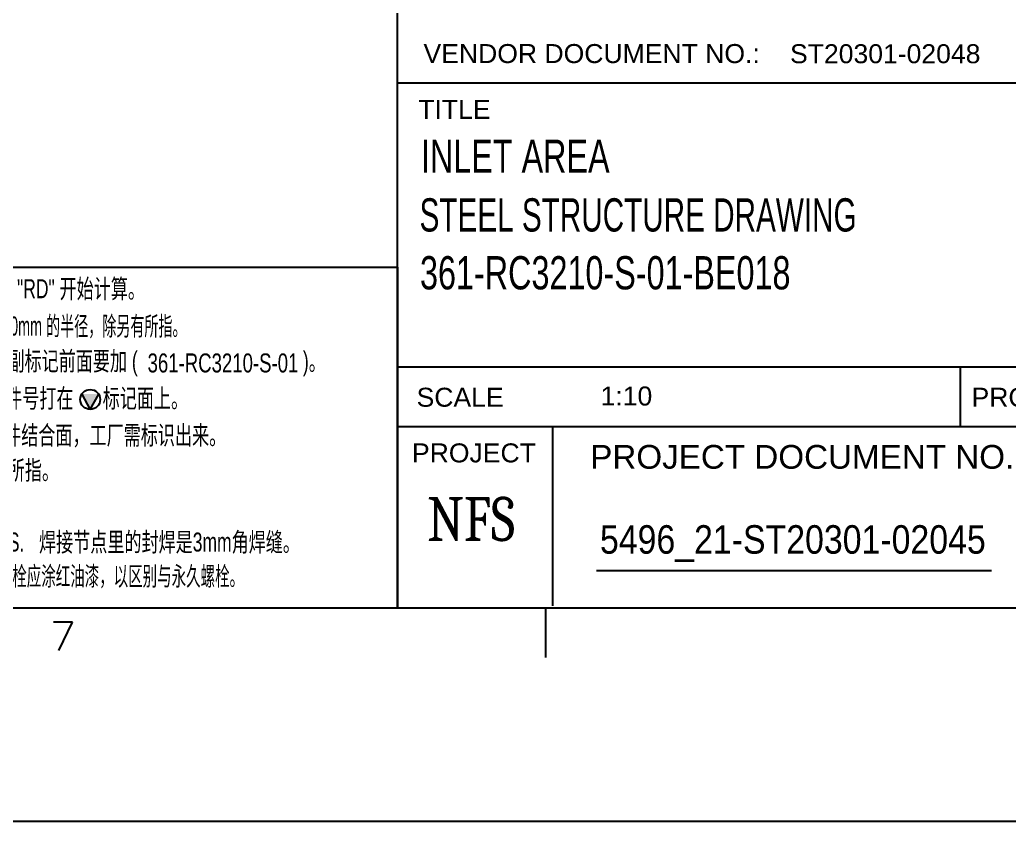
# Model space of a CAD drawing. Header units: millimetres. Extents: x -541 to 54, y -143 to 278.
# Drawn here: x -66.8 to 2.9, y -143.1 to -86.6 of the extents above; entities that cross this region are included whole.
import ezdxf

# ---------------------------------------------------------------- set-up
doc = ezdxf.new("R2010")
doc.units = ezdxf.units.MM
doc.styles.add('Arial', font='ARIAL.TTF', dxfattribs={"height": 0.2})
doc.styles.add('Arial Narrow', font='ARIALN.TTF', dxfattribs={"height": 0.2})
doc.styles.add('Cambria', font='CAMBRIA.TTC', dxfattribs={"height": 0.2})

# ---------------------------------------------------------------- blocks, each defined once
blk = doc.blocks.new('Unknown-234527772-4036')
at = {"linetype": 'Continuous'}
blk.add_hatch(color=7, dxfattribs=at).paths.add_polyline_path([(-61.838, -114.067), (-61.217, -112.988), (-62.394, -112.988)])
at = {"color": 7, "linetype": 'Continuous'}
for p, q in [((-120, -104.052), (-40.193, -104.052)), ((-40.193, -104.052), (-40.193, -128.027)), ((-120, -128.027), (-40.193, -128.027))]:
    blk.add_line(p, q, dxfattribs=at)
at = {"color": 3, "linetype": 'Continuous'}
for p, q in [((-62.393, -112.989), (-61.841, -114.06)), ((-61.218, -112.989), (-61.837, -114.065))]:
    blk.add_line(p, q, dxfattribs=at)
at = {"color": 7, "linetype": 'Continuous'}
blk.add_circle((-61.806, -113.367), 0.7, dxfattribs=at)
at = {"color": 7, "linetype": 'Continuous', "style": 'Arial'}
for s, height, width, p in [('1. ACCUMULATIVE DIMENSIONS ARE TAKEN FROM THE "RD" LINE.    积累尺寸是根据这线 "RD" 开始计算。', 1.33711, 0.65892, (-119.125, -106.241)), ('所有气割直角切口要有10mm 的半径，除另有所指。', 1.33711, 0.541875, (-77.887, -108.866)), ('3. ALL SUBMARKS THIS SHEET TO BE PREFIXED (                                 ).    这张图样的所有副标记前面要加 (                                  )。', 1.337109, 0.65892, (-119.125, -111.328)), ('4. ASSEMBLY MARK TO BE STAMPED ON THE FACE WHERE INDICATED THUS      .    构件号打在      标记面上。', 1.33711, 0.65892, (-119.179, -113.95)), ('5. ">" DENOTES THE TOUCH FACE OF MEMBERS, SHOP MUST SPOT THEM.    " > " 为构件结合面，工厂需标识出来。', 1.33711, 0.65892, (-119.125, -116.552)), ('6. ALL THE DIAMETER OF SCALLOP IS 25mm U.N.O.  所有扇形倒角半径都是25mm，除另有所指。', 1.33711, 0.65892, (-119.032, -119.012)), ('8. SEAL WELDS OF 3MM FILLET WELD SHALL BE PROVIDED IN WELDED CONNECTIONS.   焊接节点里的封焊是3mm角焊缝。', 1.33711, 0.65892, (-119.022, -124.071)), ('9. TEMPORARY BOLTS SHALL BE RED COATED TO DISTIGUISH FROM THE PERMANENT BOLT.   临时螺栓应涂红油漆，以区别与永久螺栓。', 1.33711, 0.55892, (-119.013, -126.468))]:
    blk.add_text(s, height=height, dxfattribs=dict(at, width=width)).set_placement(p)
at = {"color": 3, "linetype": 'Continuous', "style": 'Arial', "width": 0.7}
blk.add_text('361-RC3210-S-01', height=1.33711, dxfattribs=at).set_placement((-57.77, -111.465))
blk = doc.blocks.new('Unknown-234527772-4032')
at = {"color": 7, "linetype": 'Continuous'}
for p, q in [((-40.193, -128.027), (-40.193, 62.185)), ((-40.193, -91.083), (39.015, -91.083)), ((-40.193, -111.067), (39.015, -111.067)), ((-0.585, -115.272), (-0.585, -111.067)), ((-40.193, -115.272), (39.015, -115.272)), ((-29.248, -127.887), (-29.248, -115.272)), ((-26.193, -125.397), (1.617, -125.397))]:
    blk.add_line(p, q, dxfattribs=at)
at = {"color": 7, "linetype": 'Continuous', "style": 'Arial'}
for s, height, p in [('VENDOR DOCUMENT NO.:', 1.33711, (-38.355, -89.69)), ('TITLE', 1.3371, (-38.724, -93.615)), ('SCALE', 1.3371, (-38.843, -113.879)), ('PROJECT NO.', 1.33711, (0.204, -113.879)), ('PROJECT', 1.3371, (-39.167, -117.796)), ('PROJECT DOCUMENT NO.', 1.67139, (-26.626, -118.241))]:
    blk.add_text(s, height=height, dxfattribs=at).set_placement(p)
at = {"color": 6, "linetype": 'Continuous', "style": 'Arial'}
blk.add_text('ST20301-02048', height=1.33711, dxfattribs=at).set_placement((-12.569, -89.702))
at = {"color": 6}
for s, height, style, width, p in [('INLET AREA', 2.3383, 'Arial Narrow', 0.85, (-38.542, -97.415)), ('STEEL STRUCTURE DRAWING', 2.33835, 'Arial Narrow', 0.78, (-38.634, -101.546)), ('361-RC3210-S-01-BE018', 2.33835, 'Arial Narrow', 0.85, (-38.603, -105.618)), ('5496_21-ST20301-02045', 2.00566, 'Arial', 0.85, (-25.942, -124.221))]:
    blk.add_text(s, height=height, dxfattribs=dict(at, style=style, width=width)).set_placement(p)
at = {"color": 6, "style": 'Arial'}
blk.add_text('1:10', height=1.3371, dxfattribs=at).set_placement((-25.896, -113.791))
at = {"color": 7, "linetype": 'Continuous', "style": 'Cambria', "width": 0.799991}
blk.add_text('NFS', height=3.1143, dxfattribs=at).set_placement((-38.102, -123.337))
blk = doc.blocks.new('Unknown-234527772-4039')
at = {"color": 7, "linetype": 'Continuous'}
for p, q in [((-510.943, -128.027), (38.978, -128.027)), ((-40.955, -128.027), (38.978, -128.027)), ((-29.767, -128.027), (-29.767, -131.532)), ((-63.051, -129.029), (-64.39, -129.029)), ((-64.008, -131.032), (-63.051, -129.029)), ((-540.99, -143.05), (54.014, -143.05))]:
    blk.add_line(p, q, dxfattribs=at)

msp = doc.modelspace()

# ---------------------------------------------------------------- block references
for name in ['Unknown-234527772-4039', 'Unknown-234527772-4032', 'Unknown-234527772-4036']:
    msp.add_blockref(name, (0, 0))

doc.saveas('drawing.dxf')
